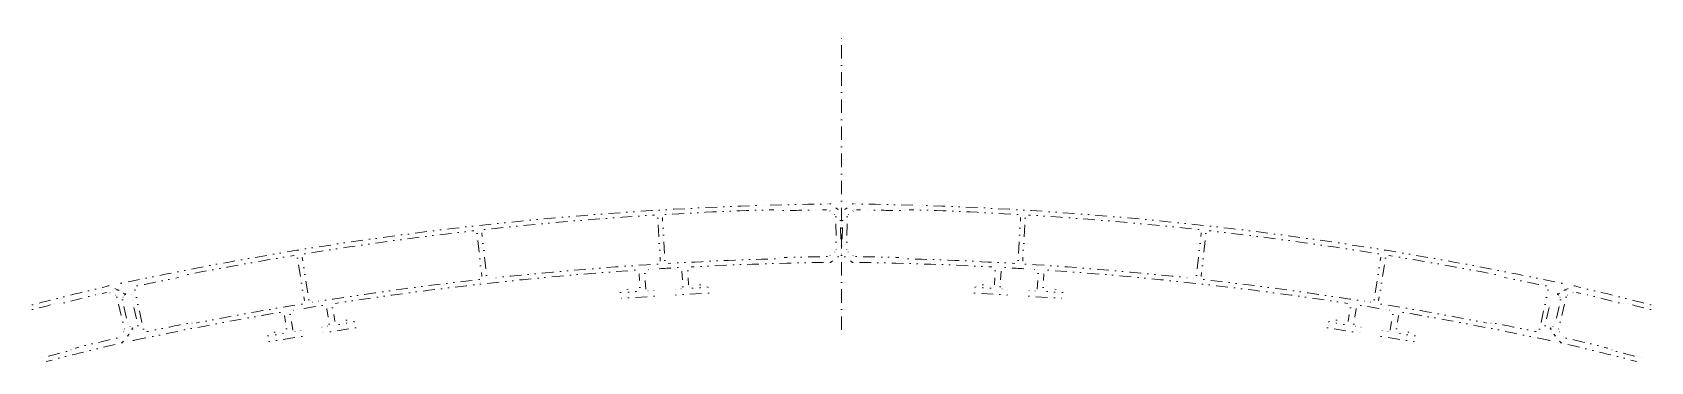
# Model space of a CAD drawing. Header units: millimetres. Extents: x -10755 to -9930, y 31040 to 31208.
import ezdxf

# ---------------------------------------------------------------- set-up
doc = ezdxf.new("R2010")
doc.units = ezdxf.units.MM
doc.header["$MEASUREMENT"] = 0
doc.linetypes.add('DGN Style 4', pattern=[13.734859, 6.86314, -3.43157, 0.008579, -3.43157])
doc.linetypes.add('DGN Style 6', pattern=[16.317115, 0.008579, -3.43157, 6.005247, -3.43157, 0.008579, -3.43157])
doc.layers.add('Level 40', color=7, linetype='Continuous', lineweight=0)
doc.layers.add('Level 45', color=7, linetype='Continuous', lineweight=0)

msp = doc.modelspace()

# ---------------------------------------------------------------- linework, layer by layer
at = {"layer": 'Level 40', "color": 5, "linetype": 'DGN Style 6', "lineweight": 13}
for p, q in [((-10348.122999, 31116.51864), (-10345.719217, 31114.770435)), ((-10347.974006, 31120.104451), (-10343.951144, 31117.17422)), ((-10336.39214, 31120.104451), (-10340.415003, 31117.17422)), ((-10336.243147, 31116.51864), (-10338.646929, 31114.770435)), ((-10435.851169, 31112.912965), (-10434.540012, 31091.10012)), ((-10432.166029, 31091.239182), (-10433.467251, 31113.052028)), ((-10345.06364, 31113.499014), (-10344.924578, 31096.910921)), ((-10342.659855, 31111.651475), (-10342.550594, 31098.788255)), ((-10341.706292, 31111.651475), (-10341.815552, 31098.788255)), ((-10339.302506, 31113.499014), (-10339.441569, 31096.910921)), ((-10252.200118, 31091.239182), (-10250.898895, 31113.052028)), ((-10248.514978, 31112.912965), (-10249.826134, 31091.10012)), ((-10527.929987, 31104.996372), (-10525.526201, 31083.282856)), ((-10523.152217, 31083.541114), (-10525.556, 31105.264563)), ((-10161.213929, 31083.541114), (-10158.810147, 31105.264563)), ((-10156.43616, 31104.996372), (-10158.839945, 31083.282856)), ((-10619.492286, 31092.46094), (-10615.995875, 31070.896418)), ((-10613.65169, 31071.273873), (-10617.138167, 31092.848326)), ((-10345.570221, 31095.609698), (-10347.98394, 31093.841625)), ((-10343.911414, 31093.136384), (-10347.755479, 31090.305481)), ((-10340.454732, 31093.136384), (-10336.610668, 31090.305481)), ((-10338.795926, 31095.609698), (-10336.382206, 31093.841625)), ((-10070.714457, 31071.273873), (-10067.227979, 31092.848326)), ((-10064.87386, 31092.46094), (-10068.370271, 31070.896418)), ((-10444.969652, 31077.54159), (-10445.386839, 31084.425152)), ((-10442.416873, 31084.643676), (-10441.940092, 31076.727083)), ((-10423.097209, 31077.859445), (-10423.573994, 31085.776038)), ((-10420.594097, 31085.905167), (-10420.186843, 31079.021605)), ((-10263.77205, 31085.905167), (-10264.179303, 31079.021605)), ((-10261.268937, 31077.859445), (-10260.792153, 31085.776038)), ((-10241.949273, 31084.643676), (-10242.426055, 31076.727083)), ((-10239.396495, 31077.54159), (-10238.979307, 31084.425152)), ((-10715.762827, 31078.316362), (-10711.203583, 31076.329764)), ((-10715.137049, 31074.790152), (-10712.405475, 31073.598193)), ((-10710.895662, 31076.18077), (-10709.29645, 31079.617584)), ((-10707.011862, 31074.382898), (-10707.409182, 31073.925981)), ((-10698.062237, 31056.205526), (-10702.402954, 31076.399295)), ((-10454.763583, 31074.959013), (-10450.889716, 31076.687351)), ((-10454.594721, 31071.989047), (-10454.763583, 31074.959013)), ((-10450.889716, 31076.687351), (-10450.800317, 31075.197402)), ((-10450.800317, 31075.197402), (-10446.837055, 31075.435794)), ((-10440.887195, 31075.793381), (-10437.917229, 31075.972177)), ((-10437.917229, 31075.972177), (-10437.738437, 31072.99228)), ((-10427.010808, 31076.627753), (-10424.030911, 31076.806548)), ((-10426.832013, 31073.647856), (-10427.010808, 31076.627753)), ((-10409.975728, 31074.661023), (-10426.832013, 31073.647856)), ((-10418.081048, 31077.164135), (-10414.117786, 31077.402528)), ((-10414.117786, 31077.402528), (-10414.207182, 31078.882542)), ((-10414.207182, 31078.882542), (-10410.154524, 31077.64092)), ((-10410.154524, 31077.64092), (-10409.975728, 31074.661023)), ((-10274.211623, 31077.64092), (-10274.390418, 31074.661023)), ((-10274.390418, 31074.661023), (-10257.534134, 31073.647856)), ((-10270.158965, 31078.882542), (-10274.211623, 31077.64092)), ((-10270.248361, 31077.402528), (-10270.158965, 31078.882542)), ((-10266.285099, 31077.164135), (-10270.248361, 31077.402528)), ((-10257.355339, 31076.627753), (-10260.335236, 31076.806548)), ((-10257.534134, 31073.647856), (-10257.355339, 31076.627753)), ((-10246.448917, 31075.972177), (-10246.627709, 31072.99228)), ((-10243.478951, 31075.793381), (-10246.448917, 31075.972177)), ((-10233.565829, 31075.197402), (-10237.529091, 31075.435794)), ((-10233.47643, 31076.687351), (-10233.565829, 31075.197402)), ((-10229.602564, 31074.959013), (-10233.47643, 31076.687351)), ((-10229.771425, 31071.989047), (-10229.602564, 31074.959013)), ((-9986.303909, 31056.205526), (-9981.963192, 31076.399295)), ((-9977.354284, 31074.382898), (-9976.956965, 31073.925981)), ((-9973.470484, 31076.18077), (-9975.069697, 31079.617584)), ((-9968.603319, 31078.316362), (-9973.162564, 31076.329764)), ((-9969.229097, 31074.790152), (-9971.960671, 31073.598193)), ((-10711.491641, 31072.49563), (-10707.73697, 31056.334655)), ((-10708.750137, 31071.224206), (-10705.839768, 31058.688774)), ((-10707.518445, 31073.627991), (-10708.392547, 31072.634692)), ((-10700.883207, 31058.003399), (-10704.260424, 31073.677655)), ((-10603.281648, 31058.867569), (-10604.553072, 31066.694763)), ((-10601.602973, 31067.131815), (-10600.500411, 31060.317785)), ((-10437.738437, 31072.99228), (-10454.594721, 31071.989047)), ((-10246.627709, 31072.99228), (-10229.771425, 31071.989047)), ((-10082.763173, 31067.131815), (-10083.865736, 31060.317785)), ((-10081.084499, 31058.867569), (-10079.813075, 31066.694763)), ((-9983.48294, 31058.003399), (-9980.105723, 31073.677655)), ((-9975.61601, 31071.224206), (-9978.526378, 31058.688774)), ((-9976.847701, 31073.627991), (-9975.9736, 31072.634692)), ((-9972.874505, 31072.49563), (-9976.629176, 31056.334655)), ((-10704.896136, 31057.586211), (-10703.674378, 31057.079631)), ((-10625.015031, 31056.35452), (-10626.117591, 31063.158619)), ((-10623.18736, 31063.675134), (-10621.915936, 31055.847939)), ((-10607.04625, 31057.248489), (-10604.106086, 31057.725274)), ((-10598.225757, 31058.67884), (-10594.302224, 31059.314552)), ((-10594.302224, 31059.314552), (-10594.540617, 31060.784636)), ((-10594.540617, 31060.784636), (-10590.378695, 31059.950264)), ((-10590.378695, 31059.950264), (-10589.90191, 31057.0101)), ((-10093.987452, 31059.950264), (-10094.464237, 31057.0101)), ((-10089.82553, 31060.784636), (-10093.987452, 31059.950264)), ((-10090.063922, 31059.314552), (-10089.82553, 31060.784636)), ((-10086.14039, 31058.67884), (-10090.063922, 31059.314552)), ((-10077.319896, 31057.248489), (-10080.260061, 31057.725274)), ((-10061.178786, 31063.675134), (-10062.45021, 31055.847939)), ((-10059.351115, 31056.35452), (-10058.248556, 31063.158619)), ((-9979.470011, 31057.586211), (-9980.691768, 31057.079631)), ((-10708.084626, 31054.934102), (-10710.051356, 31052.679313)), ((-10705.929167, 31052.877973), (-10709.067991, 31049.272298)), ((-10703.068465, 31050.474191), (-10705.889434, 31052.917706)), ((-10703.614781, 31056.45385), (-10703.098263, 31056.225391)), ((-10634.501035, 31052.808445), (-10630.815895, 31054.914238)), ((-10634.02425, 31049.858347), (-10634.501035, 31052.808445)), ((-10617.356695, 31052.560119), (-10634.02425, 31049.858347)), ((-10630.815895, 31054.914238), (-10630.577506, 31053.444154)), ((-10630.577506, 31053.444154), (-10626.653973, 31054.079866)), ((-10620.773644, 31055.023502), (-10617.833477, 31055.500283)), ((-10617.833477, 31055.500283), (-10617.356695, 31052.560119)), ((-10606.569468, 31054.308324), (-10607.04625, 31057.248489)), ((-10589.90191, 31057.0101), (-10606.569468, 31054.308324)), ((-10094.464237, 31057.0101), (-10077.796678, 31054.308324)), ((-10077.796678, 31054.308324), (-10077.319896, 31057.248489)), ((-10066.53267, 31055.500283), (-10067.009452, 31052.560119)), ((-10067.009452, 31052.560119), (-10050.341896, 31049.858347)), ((-10063.592502, 31055.023502), (-10066.53267, 31055.500283)), ((-10053.788641, 31053.444154), (-10057.712174, 31054.079866)), ((-10053.550252, 31054.914238), (-10053.788641, 31053.444154)), ((-10049.865111, 31052.808445), (-10053.550252, 31054.914238)), ((-10050.341896, 31049.858347), (-10049.865111, 31052.808445)), ((-9981.297682, 31050.474191), (-9978.476712, 31052.917706)), ((-9980.751366, 31056.45385), (-9981.267883, 31056.225391)), ((-9978.436979, 31052.877973), (-9975.298155, 31049.272298)), ((-9976.28152, 31054.934102), (-9974.31479, 31052.679313))]:
    msp.add_line(p, q, dxfattribs=at)
at = {"layer": 'Level 40', "color": 5, "linetype": 'DGN Style 6', "lineweight": 13, "extrusion": (0, 0, -1)}
for centre, radius, start, end in [((10324.802994, 29280.658696), 1839.589749, 77.935629, 89.278392), ((10324.802994, 29280.658696), 1837.20583, 86.655756, 88.377908), ((10376.527659, 31107.199304), 9.93299, 88.377908, 102.523297), ((10324.802995, 29280.658696), 1836.609851, 88.528553, 89.216358), ((10349.88102, 31114.11715), 2.979897, 89.216358, 126.131131), ((10352.739174, 31105.135094), 14.900213, 126.131128, 135.10648), ((10312.146159, 31126.592631), 9.93299, 257.476703, 271.471447), ((10523.98048, 31105.437164), 1.589278, 353.683942, 83.770731), ((10324.802994, 29280.658696), 1837.20583, 83.770733, 86.482131), ((10437.436044, 31112.816419), 1.589279, 86.482125, 176.568961), ((10431.88354, 31113.149318), 1.589279, 356.568928, 86.655764), ((10346.652855, 31113.48221), 1.589278, 126.131128, 179.503281), ((10343.291705, 31111.667826), 1.589278, 134.087778, 180.496719), ((10324.802994, 29280.658696), 1837.205831, 80.885719, 83.597111), ((10529.509191, 31104.825218), 1.589279, 83.597108, 173.683906), ((10343.403215, 31098.805586), 1.589278, 180.496719, 219.842054), ((10324.802994, 29280.658696), 1837.205831, 79.001337, 80.712089), ((10621.063426, 31092.209932), 1.589279, 80.712083, 170.798919), ((10615.572523, 31093.099373), 1.589279, 350.798886, 80.893886), ((10436.128222, 31091.002985), 1.589278, 176.568964, 266.481083), ((10430.575718, 31091.335886), 1.589279, 266.6568, 356.568964), ((10376.446046, 31102.034384), 9.932994, 254.382047, 268.375872), ((10349.745849, 31096.237941), 2.979897, 233.657183, 269.212908), ((10346.509033, 31096.89291), 1.589278, 179.503281, 233.657181), ((10352.739174, 31105.135094), 14.900213, 224.890809, 233.657183), ((10359.563151, 29280.658696), 1812.770675, 90.787094, 91.47145), ((10313.268455, 31082.901887), 9.93299, 91.471447, 105.617964), ((10359.563152, 29280.658696), 1812.174696, 91.624122, 93.343197), ((10324.802993, 29280.658696), 1836.609851, 78.174697, 78.839294), ((10673.77816, 31074.298116), 9.93299, 64.844547, 78.989936), ((10527.105115, 31083.105257), 1.589278, 173.683906, 263.596058), ((10521.576405, 31083.717202), 1.589278, 263.771786, 353.683903), ((10359.563152, 29280.658696), 1809.790778, 90.726639, 92.974572), ((10265.75118, 31086.027154), 1.986598, 92.974575, 183.431039), ((10258.808035, 31085.652978), 1.986598, 3.431042, 93.19495), ((10359.563153, 29280.658696), 1809.790778, 93.194944, 93.667164), ((10359.563152, 29280.658696), 1812.174695, 93.518914, 96.228219), ((10243.935257, 31084.761283), 1.986598, 93.667169, 183.431042), ((10236.997138, 31084.303214), 1.986592, 3.431222, 93.887644), ((10359.563152, 29280.658696), 1809.790778, 93.887536, 98.744617), ((10002.143442, 31092.279963), 9.93299, 281.160706, 295.15545), ((10292.749035, 29288.019722), 1839.589748, 75.461484, 76.705836), ((10292.749036, 29288.019722), 1836.609851, 75.955997, 76.643803), ((10716.325163, 31072.055056), 2.979897, 76.643803, 113.558575), ((10717.159606, 31062.666228), 14.900213, 113.558575, 130.180389), ((10707.738308, 31073.822574), 0.29799, 130.180433, 221.349806), ((10700.850661, 31076.7346), 1.589279, 347.864536, 78.1747), ((10266.16266, 31079.142858), 1.985333, 183.431056, 273.431056), ((10260.274206, 31077.795599), 0.993299, 273.431056, 3.431056), ((10243.418391, 31076.78501), 0.993299, 183.431056, 273.431056), ((10237.411148, 31077.419064), 1.985333, 273.431056, 3.431056), ((10359.563152, 29280.658696), 1812.174696, 96.403936, 99.113242), ((9978.554806, 31073.344265), 1.589357, 12.135447, 139.111378), ((9967.20654, 31062.666228), 14.899485, 49.111375, 65.124503), ((10292.749035, 29288.019722), 1837.205831, 75.439344, 75.805356), ((10740.826998, 31059.502765), 9.93299, 75.805353, 89.950742), ((10713.036195, 31072.138034), 1.589278, 113.558575, 166.930728), ((10617.569193, 31070.638503), 1.589279, 170.798883, 260.711047), ((10612.078289, 31071.527942), 1.589278, 260.886764, 350.798883), ((10084.72173, 31067.448602), 1.986592, 98.744508, 189.200931), ((10077.851379, 31066.37828), 1.986598, 9.201114, 98.964986), ((10359.563151, 29280.658696), 1809.790777, 98.964989, 99.437208), ((10359.563152, 29280.658696), 1812.174696, 99.288958, 100.997194), ((10063.143603, 31063.995849), 1.986598, 99.437206, 189.201114), ((9977.169548, 31071.581442), 1.589278, 138.650292, 193.069275), ((9943.522069, 31079.368738), 9.93299, 270.049258, 284.044003), ((10672.728276, 31069.240369), 9.932994, 258.991972, 272.985797), ((10085.823243, 31060.640548), 1.985333, 189.2011, 279.2011), ((10080.100072, 31058.708113), 0.993299, 279.2011, 9.2011), ((10056.286693, 31062.842566), 1.986598, 9.201114, 99.657578), ((10359.563152, 29280.658696), 1809.790778, 99.657581, 100.128378), ((10359.563152, 29280.658696), 1809.790778, 99.657581, 102.064294), ((10010.60308, 31049.401353), 9.93299, 87.014189, 101.160706), ((10359.563153, 29280.658696), 1812.770675, 101.160706, 101.821769), ((9981.925931, 31057.666699), 1.589357, 245.371433, 12.135447), ((9980.078183, 31059.051897), 1.589278, 193.069275, 247.488258), ((10712.301363, 31054.633993), 2.979897, 221.084628, 256.640353), ((10709.284733, 31055.977834), 1.589278, 166.930725, 221.084625), ((10717.159606, 31062.666228), 14.900213, 203.681067, 221.084628), ((10703.786957, 31056.801316), 0.29799, 112.511836, 203.681047), ((10696.507251, 31056.535378), 1.589278, 258.178225, 347.864569), ((10063.431259, 31056.008026), 0.993299, 189.2011, 279.2011), ((10057.390706, 31056.034922), 1.985333, 279.2011, 9.2011), ((9967.20654, 31062.666228), 14.899485, 319.146392, 335.371436), ((10391.617111, 29288.019722), 1809.790778, 103.299194, 104.558571), ((10391.61711, 29288.019722), 1812.770674, 103.359647, 104.044003), ((10739.623065, 31054.479459), 9.932994, 241.809492, 255.803317), ((9954.127869, 31036.969944), 9.93299, 104.044003, 118.190519), ((10391.617111, 29288.019722), 1812.174695, 104.196678, 104.621119)]:
    msp.add_arc(centre, radius, start, end, dxfattribs=at)
at = {"layer": 'Level 40', "color": 5, "linetype": 'DGN Style 6', "lineweight": 13}
for centre, radius, start, end in [((-10372.219987, 31126.592631), 9.93299, 257.476703, 271.471447), ((-10331.626972, 31105.135094), 14.900213, 126.131128, 135.10648), ((-10359.563152, 29280.658696), 1839.589749, 77.935629, 89.278392), ((-10334.485126, 31114.11715), 2.979897, 89.216358, 126.131131), ((-10359.563151, 29280.658696), 1836.609851, 88.528553, 89.216358), ((-10307.838488, 31107.199304), 9.93299, 88.377908, 102.523297), ((-10359.563152, 29280.658696), 1837.20583, 86.655756, 88.377908), ((-10341.074442, 31111.667826), 1.589278, 134.087778, 180.496719), ((-10337.713291, 31113.48221), 1.589278, 126.131128, 179.503281), ((-10252.482606, 31113.149318), 1.589279, 356.568928, 86.655764), ((-10246.930102, 31112.816419), 1.589279, 86.482125, 176.568961), ((-10359.563152, 29280.658696), 1837.20583, 83.770733, 86.482131), ((-10160.385666, 31105.437164), 1.589278, 353.683942, 83.770731), ((-10340.962931, 31098.805586), 1.589278, 180.496719, 219.842054), ((-10154.856956, 31104.825218), 1.589279, 83.597108, 173.683906), ((-10359.563152, 29280.658696), 1837.205831, 80.885719, 83.597111), ((-10324.802994, 29280.658696), 1812.174696, 91.624122, 93.343197), ((-10371.097692, 31082.901887), 9.93299, 91.471447, 105.617964), ((-10324.802995, 29280.658696), 1812.770675, 90.787094, 91.47145), ((-10331.626972, 31105.135094), 14.900213, 224.890809, 233.657183), ((-10337.857114, 31096.89291), 1.589278, 179.503281, 233.657181), ((-10334.620297, 31096.237941), 2.979897, 233.657183, 269.212908), ((-10307.920101, 31102.034384), 9.932994, 254.382047, 268.375872), ((-10253.790428, 31091.335886), 1.589279, 266.6568, 356.568964), ((-10248.237924, 31091.002985), 1.589278, 176.568964, 266.481083), ((-10068.793624, 31093.099373), 1.589279, 350.798886, 80.893886), ((-10063.30272, 31092.209932), 1.589279, 80.712083, 170.798919), ((-10359.563152, 29280.658696), 1837.205831, 79.001337, 80.712089), ((-10682.222704, 31092.279963), 9.93299, 281.160706, 295.15545), ((-10324.802994, 29280.658696), 1809.790778, 93.887536, 98.744617), ((-10324.802994, 29280.658696), 1812.174695, 93.518914, 96.228219), ((-10447.369008, 31084.303214), 1.986592, 3.431222, 93.887644), ((-10440.43089, 31084.761283), 1.986598, 93.667169, 183.431042), ((-10324.802994, 29280.658696), 1809.790778, 93.194944, 93.667164), ((-10425.558111, 31085.652978), 1.986598, 3.431042, 93.19495), ((-10418.614966, 31086.027154), 1.986598, 92.974575, 183.431039), ((-10324.802994, 29280.658696), 1809.790778, 90.726639, 92.974572), ((-10162.789742, 31083.717202), 1.589278, 263.771786, 353.683903), ((-10157.261031, 31083.105257), 1.589278, 173.683906, 263.596058), ((-10010.587986, 31074.298116), 9.93299, 64.844547, 78.989936), ((-10359.563153, 29280.658696), 1836.609851, 78.174697, 78.839294), ((-10717.159606, 31062.666228), 14.899485, 49.111375, 65.124503), ((-10705.811341, 31073.344265), 1.589357, 12.135447, 139.111378), ((-10324.802994, 29280.658696), 1812.174696, 96.403936, 99.113242), ((-10446.954999, 31077.419064), 1.985333, 273.431056, 3.431056), ((-10440.947756, 31076.78501), 0.993299, 183.431056, 273.431056), ((-10424.09194, 31077.795599), 0.993299, 273.431056, 3.431056), ((-10418.203486, 31079.142858), 1.985333, 183.431056, 273.431056), ((-9983.515485, 31076.7346), 1.589279, 347.864536, 78.1747), ((-9976.627839, 31073.822574), 0.29799, 130.180433, 221.349806), ((-9967.20654, 31062.666228), 14.900213, 113.558575, 130.180389), ((-9968.040983, 31072.055056), 2.979897, 76.643803, 113.558575), ((-10391.617111, 29288.019722), 1839.589748, 75.461484, 76.705836), ((-10391.61711, 29288.019722), 1836.609851, 75.955997, 76.643803), ((-10740.844078, 31079.368738), 9.93299, 270.049258, 284.044003), ((-10707.196598, 31071.581442), 1.589278, 138.650292, 193.069275), ((-10324.802994, 29280.658696), 1812.174696, 99.288958, 100.997194), ((-10621.222544, 31063.995849), 1.986598, 99.437206, 189.201114), ((-10324.802996, 29280.658696), 1809.790777, 98.964989, 99.437208), ((-10606.514768, 31066.37828), 1.986598, 9.201114, 98.964986), ((-10599.644416, 31067.448602), 1.986592, 98.744508, 189.200931), ((-10072.287857, 31071.527942), 1.589278, 260.886764, 350.798883), ((-10066.796954, 31070.638503), 1.589279, 170.798883, 260.711047), ((-9971.329951, 31072.138034), 1.589278, 113.558575, 166.930728), ((-9943.539148, 31059.502765), 9.93299, 75.805353, 89.950742), ((-10391.617111, 29288.019722), 1837.205831, 75.439344, 75.805356), ((-10704.287964, 31059.051897), 1.589278, 193.069275, 247.488258), ((-10702.440216, 31057.666699), 1.589357, 245.371433, 12.135447), ((-10324.802994, 29280.658696), 1809.790778, 99.657581, 102.064294), ((-10324.802993, 29280.658696), 1812.770675, 101.160706, 101.821769), ((-10673.763066, 31049.401353), 9.93299, 87.014189, 101.160706), ((-10324.802994, 29280.658696), 1809.790778, 99.657581, 100.128378), ((-10628.079453, 31062.842566), 1.986598, 9.201114, 99.657578), ((-10604.266075, 31058.708113), 0.993299, 279.2011, 9.2011), ((-10598.542904, 31060.640548), 1.985333, 189.2011, 279.2011), ((-10011.63787, 31069.240369), 9.932994, 258.991972, 272.985797), ((-10292.749035, 29288.019722), 1809.790778, 103.299194, 104.558571), ((-10292.749036, 29288.019722), 1812.770674, 103.359647, 104.044003), ((-10717.159606, 31062.666228), 14.899485, 319.146392, 335.371436), ((-10626.97544, 31056.034922), 1.985333, 279.2011, 9.2011), ((-10620.934888, 31056.008026), 0.993299, 189.2011, 279.2011), ((-9987.858896, 31056.535378), 1.589278, 258.178225, 347.864569), ((-9980.579189, 31056.801316), 0.29799, 112.511836, 203.681047), ((-9967.20654, 31062.666228), 14.900213, 203.681067, 221.084628), ((-9975.081414, 31055.977834), 1.589278, 166.930725, 221.084625), ((-9972.064783, 31054.633993), 2.979897, 221.084628, 256.640353), ((-10292.749035, 29288.019722), 1812.174695, 104.196678, 104.621119), ((-10730.238278, 31036.969944), 9.93299, 104.044003, 118.190519), ((-9944.743082, 31054.479459), 9.932994, 241.809492, 255.803317)]:
    msp.add_arc(centre, radius, start, end, dxfattribs=at)
at = {"layer": 'Level 45', "color": 1, "linetype": 'DGN Style 4', "lineweight": 13}
msp.add_line((-10342.183073, 31055.925638), (-10342.183073, 31207.555994), dxfattribs=at)

doc.saveas('drawing.dxf')
